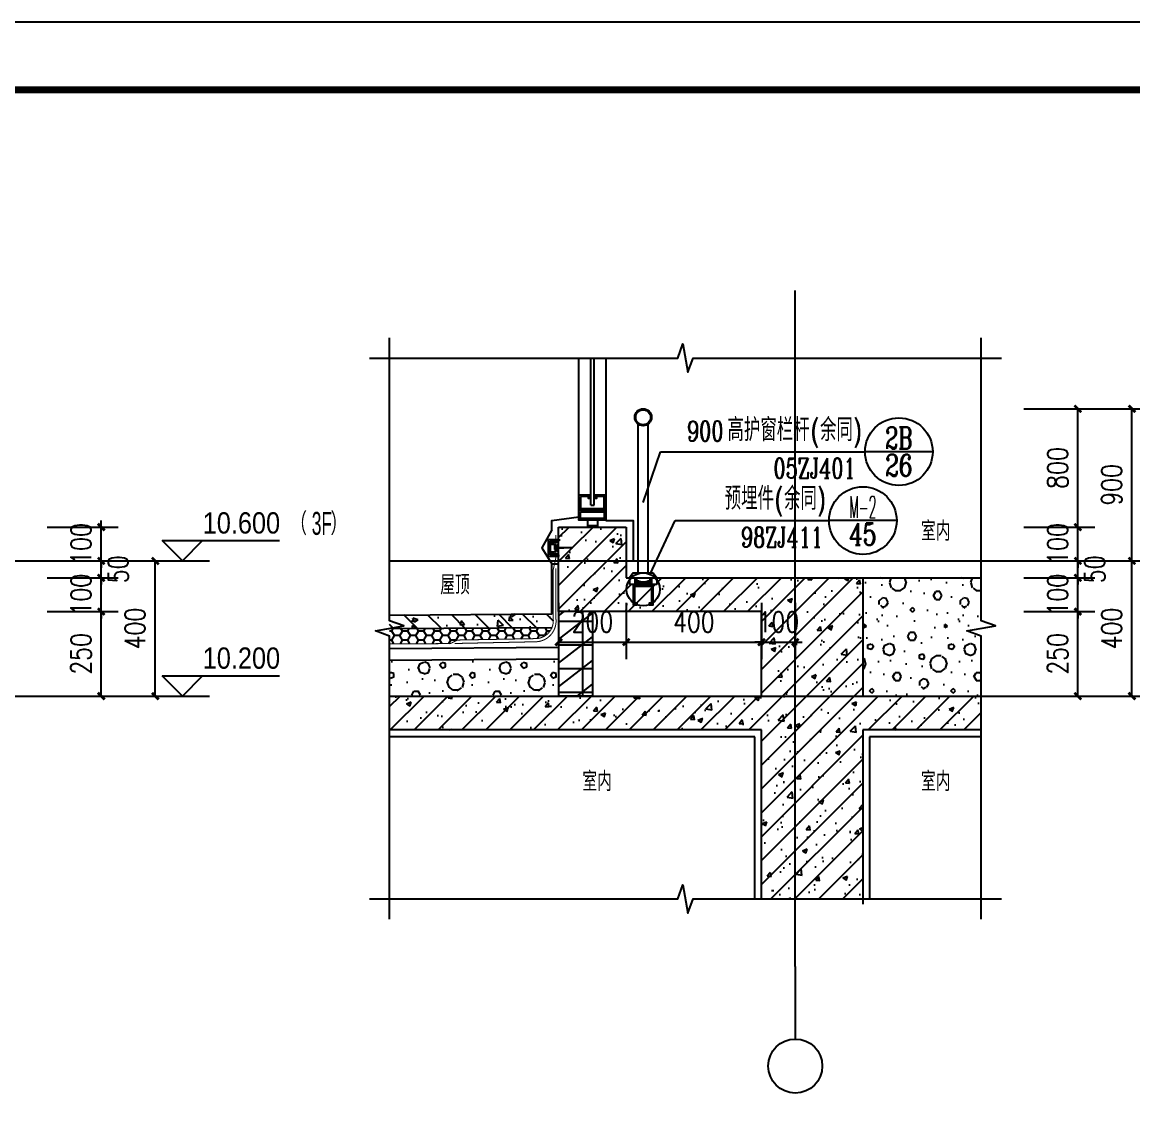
# Model space of a CAD drawing. Extents: x 718358 to 1668613, y -348838 to -159582.
# Drawn here: x 893832 to 897117, y -340160 to -336958 of the extents above; entities that cross this region are included whole.
import ezdxf
from ezdxf.enums import TextEntityAlignment as Align

# ---------------------------------------------------------------- set-up
doc = ezdxf.new("R2010")
doc.units = 0
doc.header["$LTSCALE"] = 1000
doc.linetypes.add('DASH', pattern=[0.35, 0.25, -0.1])
doc.linetypes.add('DOTE', pattern=[2.42, 2, -0.2, 0.02, -0.2])
for name, color, linetype in [('AXIS_TEXT', 7, 'Continuous'), ('建-可见线', 7, 'Continuous'), ('建-图例填充', 251, 'Continuous'), ('建-图框', 4, 'Continuous'), ('建-墙体', 2, 'Continuous'), ('建-尺寸', 73, 'Continuous'), ('建-房间名', 7, 'Continuous'), ('建-柱子', 6, 'Continuous'), ('建-标高', 3, 'Continuous'), ('建-楼梯-护栏', 163, 'Continuous'), ('建-符号', 3, 'Continuous'), ('建-符号说明', 7, 'Continuous'), ('建-索引', 3, 'Continuous'), ('建-轴标', 3, 'Continuous'), ('建-轴网', 14, 'DOTE'), ('建-门窗', 4, 'Continuous')]:
    doc.layers.add(name, color=color, linetype=linetype)
doc.styles.add('_TCH_DIM', font='gt单线西文.shx', dxfattribs={"width": 0.8, "bigfont": 'gt单线中文.shx'})
doc.styles.add('_TCH_LABEL', font='COMPLEX', dxfattribs={"bigfont": 'GBCBIG'})
doc.styles.add('_TCH_SPACE', font='gt单线西文.shx', dxfattribs={"width": 0.8, "height": 5, "bigfont": 'gt单线中文.shx'})
doc.styles.add('COMPLEX', font='COMPLEX')
doc.styles.add('DIM_FONT', font='SIMPLEX.shx', dxfattribs={"width": 0.8, "bigfont": 'GBCBIG.shx'})
doc.dimstyles.new('DIMN20', dxfattribs={"dimscale": 0.2, "dimtxt": 300, "dimasz": 100, "dimexe": 250, "dimexo": 300, "dimgap": 150, "dimtad": 1, "dimdec": 0, "dimzin": 0, "dimdsep": 46, "dimtxsty": 'DIM_FONT', "dimblk": 'ARCHTICK', "dimcen": 0.09, "dimdle": 1, "dimclrt": 7, "dimazin": 2, "dimtfac": 1, "dimtdec": 0, "dimtix": 1, "dimtmove": 2, "dimatfit": 3, "dimldrblk": 'ARCHTICK', "dimfxl": 1, "dimtolj": 1, "dimtzin": 0, "dimarcsym": 0})

# ---------------------------------------------------------------- blocks, each defined once
blk = doc.blocks.new('A$C2D0143AE')
for p, q in [((55, 252), (25, 252)), ((25, 232), (25, 252)), ((25, 247), (55, 247)), ((55, 232), (55, 252)), ((35, 187), (35, -248)), ((35, 187), (45, 187)), ((45, 187), (45, -248)), ((0, 157), (0, -248)), ((80, -248), (80, 157))]:
    blk.add_line(p, q)
for points in [[(0, 202), (80, 202), (80, 232), (0, 232)], [(5, 162), (5, 197), (75, 197), (75, 162), (52, 162), (52, 167), (47, 167), (47, 157), (80, 157), (80, 202), (0, 202), (0, 157), (33, 157), (33, 167), (28, 167), (28, 162)], [(5, 207), (75, 207), (75, 227), (5, 227)]]:
    blk.add_lwpolyline(points, close=True)
blk = doc.blocks.new('A$C1EB8728C')
for p, q in [((71.6, 50), (41.7, 50)), ((41.7, 50), (41.7, 45)), ((41.7, 45), (66.6, 45)), ((42.1, 36.6), (42.1, 41.6)), ((42.1, 41.6), (63.8, 41.6)), ((42.3, 36.6), (42.1, 36.6)), ((45.3, 16), (45.3, 33.6)), ((63.8, 36.6), (55.3, 36.6)), ((63.8, 41.6), (63.8, 36.6)), ((66.6, 45), (66.6, 5)), ((71.6, 0), (71.6, 50)), ((41.7, 5), (41.7, 0)), ((66.6, 5), (41.7, 5)), ((41.7, 0), (71.6, 0)), ((42.1, 8), (42.1, 13)), ((42.1, 13), (42.3, 13)), ((63.8, 8), (42.1, 8)), ((50.3, 31.6), (50.3, 18)), ((52.1, 32.1), (53.8, 32.1)), ((52.1, 20), (52.1, 32.1)), ((53.8, 20), (52.1, 20)), ((53.8, 32.1), (53.8, 20)), ((55.3, 13), (63.8, 13)), ((63.8, 13), (63.8, 8))]:
    blk.add_line(p, q)
at = {"ltscale": 0.0001}
for p in [(52.1, 27.8), (52.1, 24.2)]:
    blk.add_line(p, (0, 26), dxfattribs=at)
for centre, radius, start, end in [((42.3, 33.6), 3, 0, 90), ((55.3, 31.6), 5, 90, 180), ((42.3, 16), 3, 270, 0), ((55.3, 18), 5, 180, 270)]:
    blk.add_arc(centre, radius, start, end)
blk = doc.blocks.new('A$C7DA27D25')
for p, q in [((25, 95), (25, 535)), ((55, 95), (55, 535)), ((10, 95), (0, 80)), ((0, 80), (0, 60)), ((0, 80), (80, 80)), ((10, 95), (70, 95)), ((15, 80), (15, 60)), ((15, 75), (15, 70)), ((20, 76.1), (20, 60)), ((25, 73.2), (25, 60)), ((30, 71.3), (30, 60)), ((35, 70.2), (35, 60)), ((40, 69.9), (40, 60)), ((45, 70.2), (45, 60)), ((50, 71.3), (50, 60)), ((55, 73.2), (55, 60)), ((60, 76.1), (60, 60)), ((65, 80), (65, 60)), ((65, 75), (65, 70)), ((70, 95), (80, 80)), ((80, 80), (80, 60)), ((80, 60), (0, 60)), ((15, 65), (15, 60)), ((65, 65), (65, 60))]:
    blk.add_line(p, q)
blk.add_lwpolyline([(57.5, 0), (70, 0), (70, 60), (10, 60), (10, 0), (22.5, 0), (22.5, 5), (15, 5), (15, 55), (65, 55), (65, 5), (57.5, 5)], close=True)
for radius in [25, 22]:
    blk.add_circle((40, 555), radius)
blk = doc.blocks.new('_AXISO')
blk.add_circle((0, 0), 0.5)
at = {"layer": 'AXIS_TEXT', "style": 'COMPLEX', "width": 1.041667}
blk.add_attdef('A', text='', height=0.56, dxfattribs=at).set_placement((-0.25, -0.28), (0.25, -0.28), align=Align.FIT)
blk = doc.blocks.new('_ArchTick')
at = {"color": 0, "linetype": 'ByBlock', "const_width": 0.4}
blk.add_lwpolyline([(-0.5, -0.5), (0.5, 0.5)], dxfattribs=at)
blk = doc.blocks.new('*D2766')
at = {"layer": 'Defpoints', "color": 0, "transparency": 16777216}
for p in [(896734.9, -338101.4), (897114.9, -338101.4), (896734.9, -338551.4)]:
    blk.add_point(p, dxfattribs=at)
at = {"layer": '建-轴标', "color": 0, "lineweight": -2, "transparency": 16777216}
for p, q in [((896794.9, -338101.4), (897164.9, -338101.4)), ((897114.9, -338551.6), (897114.9, -338101.2)), ((896794.9, -338551.4), (897164.9, -338551.4))]:
    blk.add_line(p, q, dxfattribs=at)
at = {"layer": '建-轴标', "color": 0, "lineweight": -2, "transparency": 16777216, "xscale": 20, "yscale": 20, "zscale": 20}
for p, rotation in [((897114.9, -338101.4), 90), ((897114.9, -338551.4), 270)]:
    blk.add_blockref('_ArchTick', p, dxfattribs=dict(at, rotation=rotation))
at = {"layer": '建-轴标', "color": 7, "transparency": 16777216, "insert": (897054.9, -338326.4), "char_height": 60, "attachment_point": 5, "rotation": 90, "style": 'DIM_FONT'}
blk.add_mtext('\\A1;900', dxfattribs=at)
blk = doc.blocks.new('*D2767')
at = {"layer": 'Defpoints', "color": 0, "transparency": 16777216}
for p in [(896734.9, -338551.4), (897114.9, -338551.4), (896734.9, -338951.4)]:
    blk.add_point(p, dxfattribs=at)
at = {"layer": '建-轴标', "color": 0, "lineweight": -2, "transparency": 16777216}
for p, q in [((896794.9, -338551.4), (897164.9, -338551.4)), ((897114.9, -338951.6), (897114.9, -338551.2)), ((896794.9, -338951.4), (897164.9, -338951.4))]:
    blk.add_line(p, q, dxfattribs=at)
at = {"layer": '建-轴标', "color": 0, "lineweight": -2, "transparency": 16777216, "xscale": 20, "yscale": 20, "zscale": 20}
for p, rotation in [((897114.9, -338551.4), 90), ((897114.9, -338951.4), 270)]:
    blk.add_blockref('_ArchTick', p, dxfattribs=dict(at, rotation=rotation))
at = {"layer": '建-轴标', "color": 7, "transparency": 16777216, "insert": (897054.9, -338751.4), "char_height": 60, "attachment_point": 5, "rotation": 90, "style": 'DIM_FONT'}
blk.add_mtext('\\A1;400', dxfattribs=at)
blk = doc.blocks.new('*D2768')
at = {"layer": 'Defpoints', "color": 0, "transparency": 16777216}
for p in [(896734.9, -338101.4), (896954.9, -338101.4), (896734.9, -338451.4)]:
    blk.add_point(p, dxfattribs=at)
at = {"layer": '建-尺寸', "color": 0, "lineweight": -2, "transparency": 16777216}
for p, q in [((896794.9, -338101.4), (897004.9, -338101.4)), ((896954.9, -338451.6), (896954.9, -338101.2)), ((896794.9, -338451.4), (897004.9, -338451.4))]:
    blk.add_line(p, q, dxfattribs=at)
at = {"layer": '建-尺寸', "color": 0, "lineweight": -2, "transparency": 16777216, "xscale": 20, "yscale": 20, "zscale": 20}
for p, rotation in [((896954.9, -338101.4), 90), ((896954.9, -338451.4), 270)]:
    blk.add_blockref('_ArchTick', p, dxfattribs=dict(at, rotation=rotation))
at = {"layer": '建-尺寸', "color": 7, "transparency": 16777216, "insert": (896894.9, -338276.4), "char_height": 60, "attachment_point": 5, "rotation": 90, "style": 'DIM_FONT'}
blk.add_mtext('\\A1;800', dxfattribs=at)
blk = doc.blocks.new('*D2769')
at = {"layer": 'Defpoints', "color": 0, "transparency": 16777216}
for p in [(896734.9, -338451.4), (896954.9, -338451.4), (896734.9, -338551.4)]:
    blk.add_point(p, dxfattribs=at)
at = {"layer": '建-尺寸', "color": 0, "lineweight": -2, "transparency": 16777216}
for p, q in [((896954.9, -338451.4), (896954.9, -338431.4)), ((896794.9, -338451.4), (897004.9, -338451.4)), ((896954.9, -338551.4), (896954.9, -338451.4)), ((896794.9, -338551.4), (897004.9, -338551.4)), ((896954.9, -338551.4), (896954.9, -338571.4))]:
    blk.add_line(p, q, dxfattribs=at)
at = {"layer": '建-尺寸', "color": 0, "lineweight": -2, "transparency": 16777216, "xscale": 20, "yscale": 20, "zscale": 20}
for p, rotation in [((896954.9, -338451.4), 270), ((896954.9, -338551.4), 90)]:
    blk.add_blockref('_ArchTick', p, dxfattribs=dict(at, rotation=rotation))
at = {"layer": '建-尺寸', "color": 7, "transparency": 16777216, "insert": (896894.9, -338501.4), "char_height": 60, "attachment_point": 5, "rotation": 90, "style": 'DIM_FONT'}
blk.add_mtext('\\A1;100', dxfattribs=at)
blk = doc.blocks.new('*D2770')
at = {"layer": 'Defpoints', "color": 0, "transparency": 16777216}
for p in [(896734.9, -338551.4), (896954.9, -338551.4), (896734.9, -338601.4)]:
    blk.add_point(p, dxfattribs=at)
at = {"layer": '建-尺寸', "color": 0, "lineweight": -2, "transparency": 16777216}
for p, q in [((896954.9, -338551.4), (896954.9, -338531.4)), ((896794.9, -338551.4), (897004.9, -338551.4)), ((896954.9, -338601.4), (896954.9, -338551.4)), ((896794.9, -338601.4), (897004.9, -338601.4)), ((896954.9, -338601.4), (896954.9, -338621.4))]:
    blk.add_line(p, q, dxfattribs=at)
at = {"layer": '建-尺寸', "color": 0, "lineweight": -2, "transparency": 16777216, "xscale": 20, "yscale": 20, "zscale": 20}
for p, rotation in [((896954.9, -338551.4), 270), ((896954.9, -338601.4), 90)]:
    blk.add_blockref('_ArchTick', p, dxfattribs=dict(at, rotation=rotation))
at = {"layer": '建-尺寸', "color": 7, "transparency": 16777216, "insert": (897004.9, -338576.4), "char_height": 60, "attachment_point": 5, "rotation": 90, "style": 'DIM_FONT'}
blk.add_mtext('\\A1;50', dxfattribs=at)
blk = doc.blocks.new('*D2771')
at = {"layer": 'Defpoints', "color": 0, "transparency": 16777216}
for p in [(896734.9, -338601.4), (896954.9, -338601.4), (896734.9, -338701.4)]:
    blk.add_point(p, dxfattribs=at)
at = {"layer": '建-尺寸', "color": 0, "lineweight": -2, "transparency": 16777216}
for p, q in [((896794.9, -338601.4), (897004.9, -338601.4)), ((896954.9, -338601.4), (896954.9, -338581.4)), ((896954.9, -338701.4), (896954.9, -338601.4)), ((896794.9, -338701.4), (897004.9, -338701.4)), ((896954.9, -338701.4), (896954.9, -338721.4))]:
    blk.add_line(p, q, dxfattribs=at)
at = {"layer": '建-尺寸', "color": 0, "lineweight": -2, "transparency": 16777216, "xscale": 20, "yscale": 20, "zscale": 20}
for p, rotation in [((896954.9, -338601.4), 270), ((896954.9, -338701.4), 90)]:
    blk.add_blockref('_ArchTick', p, dxfattribs=dict(at, rotation=rotation))
at = {"layer": '建-尺寸', "color": 7, "transparency": 16777216, "insert": (896894.9, -338651.4), "char_height": 60, "attachment_point": 5, "rotation": 90, "style": 'DIM_FONT'}
blk.add_mtext('\\A1;100', dxfattribs=at)
blk = doc.blocks.new('*D2772')
at = {"layer": 'Defpoints', "color": 0, "transparency": 16777216}
for p in [(896734.9, -338701.4), (896954.9, -338701.4), (896734.9, -338951.4)]:
    blk.add_point(p, dxfattribs=at)
at = {"layer": '建-尺寸', "color": 0, "lineweight": -2, "transparency": 16777216}
for p, q in [((896794.9, -338701.4), (897004.9, -338701.4)), ((896954.9, -338951.6), (896954.9, -338701.2)), ((896794.9, -338951.4), (897004.9, -338951.4))]:
    blk.add_line(p, q, dxfattribs=at)
at = {"layer": '建-尺寸', "color": 0, "lineweight": -2, "transparency": 16777216, "xscale": 20, "yscale": 20, "zscale": 20}
for p, rotation in [((896954.9, -338701.4), 90), ((896954.9, -338951.4), 270)]:
    blk.add_blockref('_ArchTick', p, dxfattribs=dict(at, rotation=rotation))
at = {"layer": '建-尺寸', "color": 7, "transparency": 16777216, "insert": (896894.9, -338826.4), "char_height": 60, "attachment_point": 5, "rotation": 90, "style": 'DIM_FONT'}
blk.add_mtext('\\A1;250', dxfattribs=at)
blk = doc.blocks.new('*D2773')
at = {"layer": 'Defpoints', "color": 0, "transparency": 16777216}
for p in [(893845.7, -338551.4), (894225.7, -338551.4), (893845.7, -338951.4)]:
    blk.add_point(p, dxfattribs=at)
at = {"layer": '建-轴标', "color": 0, "lineweight": -2, "transparency": 16777216}
for p, q in [((893905.7, -338551.4), (894275.7, -338551.4)), ((894225.7, -338951.6), (894225.7, -338551.2)), ((893905.7, -338951.4), (894275.7, -338951.4))]:
    blk.add_line(p, q, dxfattribs=at)
at = {"layer": '建-轴标', "color": 0, "lineweight": -2, "transparency": 16777216, "xscale": 20, "yscale": 20, "zscale": 20}
for p, rotation in [((894225.7, -338551.4), 90), ((894225.7, -338951.4), 270)]:
    blk.add_blockref('_ArchTick', p, dxfattribs=dict(at, rotation=rotation))
at = {"layer": '建-轴标', "color": 7, "transparency": 16777216, "insert": (894165.7, -338751.4), "char_height": 60, "attachment_point": 5, "rotation": 90, "style": 'DIM_FONT'}
blk.add_mtext('\\A1;400', dxfattribs=at)
blk = doc.blocks.new('*D2774')
at = {"layer": 'Defpoints', "color": 0, "transparency": 16777216}
for p in [(893845.7, -338451.4), (894065.7, -338451.4), (893845.7, -338551.4)]:
    blk.add_point(p, dxfattribs=at)
at = {"layer": '建-尺寸', "color": 0, "lineweight": -2, "transparency": 16777216}
for p, q in [((894065.7, -338451.4), (894065.7, -338431.4)), ((893905.7, -338451.4), (894115.7, -338451.4)), ((894065.7, -338551.4), (894065.7, -338451.4)), ((893905.7, -338551.4), (894115.7, -338551.4)), ((894065.7, -338551.4), (894065.7, -338571.4))]:
    blk.add_line(p, q, dxfattribs=at)
at = {"layer": '建-尺寸', "color": 0, "lineweight": -2, "transparency": 16777216, "xscale": 20, "yscale": 20, "zscale": 20}
for p, rotation in [((894065.7, -338451.4), 270), ((894065.7, -338551.4), 90)]:
    blk.add_blockref('_ArchTick', p, dxfattribs=dict(at, rotation=rotation))
at = {"layer": '建-尺寸', "color": 7, "transparency": 16777216, "insert": (894005.7, -338501.4), "char_height": 60, "attachment_point": 5, "rotation": 90, "style": 'DIM_FONT'}
blk.add_mtext('\\A1;100', dxfattribs=at)
blk = doc.blocks.new('*D2775')
at = {"layer": 'Defpoints', "color": 0, "transparency": 16777216}
for p in [(893845.7, -338551.4), (894065.7, -338551.4), (893845.7, -338601.4)]:
    blk.add_point(p, dxfattribs=at)
at = {"layer": '建-尺寸', "color": 0, "lineweight": -2, "transparency": 16777216}
for p, q in [((894065.7, -338551.4), (894065.7, -338531.4)), ((893905.7, -338551.4), (894115.7, -338551.4)), ((894065.7, -338601.4), (894065.7, -338551.4)), ((893905.7, -338601.4), (894115.7, -338601.4)), ((894065.7, -338601.4), (894065.7, -338621.4))]:
    blk.add_line(p, q, dxfattribs=at)
at = {"layer": '建-尺寸', "color": 0, "lineweight": -2, "transparency": 16777216, "xscale": 20, "yscale": 20, "zscale": 20}
for p, rotation in [((894065.7, -338551.4), 270), ((894065.7, -338601.4), 90)]:
    blk.add_blockref('_ArchTick', p, dxfattribs=dict(at, rotation=rotation))
at = {"layer": '建-尺寸', "color": 7, "transparency": 16777216, "insert": (894115.7, -338576.4), "char_height": 60, "attachment_point": 5, "rotation": 90, "style": 'DIM_FONT'}
blk.add_mtext('\\A1;50', dxfattribs=at)
blk = doc.blocks.new('*D2776')
at = {"layer": 'Defpoints', "color": 0, "transparency": 16777216}
for p in [(893845.7, -338601.4), (894065.7, -338601.4), (893845.7, -338701.4)]:
    blk.add_point(p, dxfattribs=at)
at = {"layer": '建-尺寸', "color": 0, "lineweight": -2, "transparency": 16777216}
for p, q in [((893905.7, -338601.4), (894115.7, -338601.4)), ((894065.7, -338601.4), (894065.7, -338581.4)), ((894065.7, -338701.4), (894065.7, -338601.4)), ((893905.7, -338701.4), (894115.7, -338701.4)), ((894065.7, -338701.4), (894065.7, -338721.4))]:
    blk.add_line(p, q, dxfattribs=at)
at = {"layer": '建-尺寸', "color": 0, "lineweight": -2, "transparency": 16777216, "xscale": 20, "yscale": 20, "zscale": 20}
for p, rotation in [((894065.7, -338601.4), 270), ((894065.7, -338701.4), 90)]:
    blk.add_blockref('_ArchTick', p, dxfattribs=dict(at, rotation=rotation))
at = {"layer": '建-尺寸', "color": 7, "transparency": 16777216, "insert": (894005.7, -338651.4), "char_height": 60, "attachment_point": 5, "rotation": 90, "style": 'DIM_FONT'}
blk.add_mtext('\\A1;100', dxfattribs=at)
blk = doc.blocks.new('*D2777')
at = {"layer": 'Defpoints', "color": 0, "transparency": 16777216}
for p in [(893845.7, -338701.4), (894065.7, -338701.4), (893845.7, -338951.4)]:
    blk.add_point(p, dxfattribs=at)
at = {"layer": '建-尺寸', "color": 0, "lineweight": -2, "transparency": 16777216}
for p, q in [((893905.7, -338701.4), (894115.7, -338701.4)), ((894065.7, -338951.6), (894065.7, -338701.2)), ((893905.7, -338951.4), (894115.7, -338951.4))]:
    blk.add_line(p, q, dxfattribs=at)
at = {"layer": '建-尺寸', "color": 0, "lineweight": -2, "transparency": 16777216, "xscale": 20, "yscale": 20, "zscale": 20}
for p, rotation in [((894065.7, -338701.4), 90), ((894065.7, -338951.4), 270)]:
    blk.add_blockref('_ArchTick', p, dxfattribs=dict(at, rotation=rotation))
at = {"layer": '建-尺寸', "color": 7, "transparency": 16777216, "insert": (894005.7, -338826.4), "char_height": 60, "attachment_point": 5, "rotation": 90, "style": 'DIM_FONT'}
blk.add_mtext('\\A1;250', dxfattribs=at)
blk = doc.blocks.new('*D2944')
at = {"layer": 'Defpoints', "color": 0, "transparency": 16777216}
for p in [(895418.9, -338615.2), (895618.9, -338615.2), (895618.9, -338791.7)]:
    blk.add_point(p, dxfattribs=at)
at = {"layer": '建-尺寸', "color": 0, "lineweight": -2, "transparency": 16777216}
for p, q in [((895418.9, -338675.2), (895418.9, -338841.7)), ((895618.9, -338675.2), (895618.9, -338841.7)), ((895418.7, -338791.7), (895619.1, -338791.7))]:
    blk.add_line(p, q, dxfattribs=at)
at = {"layer": '建-尺寸', "color": 0, "lineweight": -2, "transparency": 16777216, "xscale": 20, "yscale": 20, "zscale": 20, "rotation": 180}
blk.add_blockref('_ArchTick', (895418.9, -338791.7), dxfattribs=at)
at = {"layer": '建-尺寸', "color": 0, "lineweight": -2, "transparency": 16777216, "xscale": 20, "yscale": 20, "zscale": 20}
blk.add_blockref('_ArchTick', (895618.9, -338791.7), dxfattribs=at)
at = {"layer": '建-尺寸', "color": 7, "transparency": 16777216, "insert": (895518.9, -338731.7), "char_height": 60, "attachment_point": 5, "style": 'DIM_FONT'}
blk.add_mtext('\\A1;200', dxfattribs=at)
blk = doc.blocks.new('*D2945')
at = {"layer": 'Defpoints', "color": 0, "transparency": 16777216}
for p in [(895618.9, -338615.2), (896018.9, -338615.2), (896018.9, -338791.7)]:
    blk.add_point(p, dxfattribs=at)
at = {"layer": '建-尺寸', "color": 0, "lineweight": -2, "transparency": 16777216}
for p, q in [((895618.9, -338675.2), (895618.9, -338841.7)), ((896018.9, -338675.2), (896018.9, -338841.7)), ((895618.7, -338791.7), (896019.1, -338791.7))]:
    blk.add_line(p, q, dxfattribs=at)
at = {"layer": '建-尺寸', "color": 0, "lineweight": -2, "transparency": 16777216, "xscale": 20, "yscale": 20, "zscale": 20, "rotation": 180}
blk.add_blockref('_ArchTick', (895618.9, -338791.7), dxfattribs=at)
at = {"layer": '建-尺寸', "color": 0, "lineweight": -2, "transparency": 16777216, "xscale": 20, "yscale": 20, "zscale": 20}
blk.add_blockref('_ArchTick', (896018.9, -338791.7), dxfattribs=at)
at = {"layer": '建-尺寸', "color": 7, "transparency": 16777216, "insert": (895818.9, -338731.7), "char_height": 60, "attachment_point": 5, "style": 'DIM_FONT'}
blk.add_mtext('\\A1;400', dxfattribs=at)
blk = doc.blocks.new('*D2946')
at = {"layer": 'Defpoints', "color": 0, "transparency": 16777216}
for p in [(896018.9, -338615.2), (896118.9, -338615.2), (896118.9, -338791.7)]:
    blk.add_point(p, dxfattribs=at)
at = {"layer": '建-尺寸', "color": 0, "lineweight": -2, "transparency": 16777216}
for p, q in [((896018.9, -338675.2), (896018.9, -338841.7)), ((896118.9, -338675.2), (896118.9, -338841.7)), ((896018.9, -338791.7), (895998.9, -338791.7)), ((896018.9, -338791.7), (896118.9, -338791.7)), ((896118.9, -338791.7), (896138.9, -338791.7))]:
    blk.add_line(p, q, dxfattribs=at)
at = {"layer": '建-尺寸', "color": 0, "lineweight": -2, "transparency": 16777216, "xscale": 20, "yscale": 20, "zscale": 20}
blk.add_blockref('_ArchTick', (896018.9, -338791.7), dxfattribs=at)
at = {"layer": '建-尺寸', "color": 0, "lineweight": -2, "transparency": 16777216, "xscale": 20, "yscale": 20, "zscale": 20, "rotation": 180}
blk.add_blockref('_ArchTick', (896118.9, -338791.7), dxfattribs=at)
at = {"layer": '建-尺寸', "color": 7, "transparency": 16777216, "insert": (896068.9, -338731.7), "char_height": 60, "attachment_point": 5, "style": 'DIM_FONT'}
blk.add_mtext('\\A1;100', dxfattribs=at)

msp = doc.modelspace()

# ---------------------------------------------------------------- hatches: boundary and pattern name
at = {"layer": '建-图例填充'}
h = msp.add_hatch(dxfattribs=at)
h.set_pattern_fill('钢筋混凝土', color=256, scale=20, style=0)
h.set_pattern_definition([(45, (0, 0), (-35.355339, 35.355339), []), (50, (0, 0), (143.452037, -12.550427), [15, -165]), (355, (0, 0), (-27.750267, 150.438427), [12, -132]), (100.4514, (11.95, -1.05), (115.701876, 137.887908), [12.748038, -140.228422]), (46.1842, (0, 40), (213.44821, -33.103803), [22.5, -247.5]), (96.6356, (17.79, 37.24), (186.93254, 194.823574), [19.12206, -210.3426]), (351.1842, (0, 40), (186.93239, 194.82372), [18, -198]), (21, (20, 30), (119.38141, -80.523778), [15, -165]), (326, (20, 30), (48.663066, 145.03001), [12, -132]), (71.4514, (29.95, 23.29), (168.044526, 64.5061), [12.748038, -140.228422]), (37.5, (0, 0), (2.431971, 66.5787708), [0, -130.4, 0, -134, 0, -132.5]), (7.5, (0, 0), (52.6139075, 78.8823424), [0, -76.4, 0, -127.4, 0, -50.5]), (327.5, (-44.6, 0), (106.7644872, -4.5109743), [0, -50, 0, -156, 0, -207]), (317.5, (-64.6, 0), (116.637234, 20.0209965), [0, -65, 0, -103.6, 0, -147])])
h.paths.add_polyline_path([(896668.9, -338951.4), (896318.9, -338951.4), (896318.9, -338601.4), (895708.9, -338601.4), (895708.9, -338621.4), (895698.9, -338621.4), (895698.9, -338681.4), (895686.4, -338681.4), (895686.4, -338676.4), (895693.9, -338676.4), (895693.9, -338626.4), (895643.9, -338626.4), (895643.9, -338676.4), (895651.4, -338676.4), (895651.4, -338681.4), (895638.9, -338681.4), (895638.9, -338621.4), (895628.9, -338621.4), (895628.9, -338601.4), (895618.9, -338601.4), (895618.9, -338451.4), (895418.9, -338451.4), (895418.9, -338510.6), (895460.5, -338512), (895418.9, -338513.5), (895418.9, -338701.4), (895518.9, -338701.4), (896018.9, -338701.4), (896018.9, -338951.4), (894918.9, -338951.4), (894918.9, -339051.4), (896018.9, -339051.4), (896018.9, -339551.4), (896318.9, -339551.4), (896318.9, -339051.4), (896668.9, -339051.4)])
h = msp.add_hatch(dxfattribs=at)
h.set_pattern_fill('加气混凝土', color=256, scale=20, style=0)
h.set_pattern_definition([(0, (1061197.68, -213157.14), (120, 240), [0, -240]), (0, (1061057.28, -213189.54), (120, 240), [0, -240]), (0, (1061135.28, -213191.94), (120, 240), [0, -240]), (0, (1061220.48, -213121.14), (120, 240), [0, -240]), (0, (1061120.88, -213203.94), (120, 240), [0, -240]), (0, (1061244.48, -212969.94), (120, 240), [0, -240]), (0, (1061171.28, -212989.14), (120, 240), [0, -240]), (0, (1061209.68, -213019.14), (120, 240), [0, -240]), (0, (1061014.08, -213023.94), (120, 240), [0, -240]), (0, (1061131.68, -213034.74), (120, 240), [0, -240]), (0, (1061086.08, -213095.94), (120, 240), [0, -240]), (0, (1061088.48, -213185.94), (120, 240), [0, -240]), (0, (1061178.48, -213195.54), (120, 240), [0, -240]), (0, (1061244.48, -213089.94), (120, 240), [0, -240]), (0, (1061020.08, -213127.14), (120, 240), [0, -240]), (0, (1061040.48, -213086.34), (120, 240), [0, -240]), (0, (1061134.08, -213103.14), (120, 240), [0, -240]), (0, (1061100.48, -213137.94), (120, 240), [0, -240]), (0, (1061081.28, -213058.74), (120, 240), [0, -240]), (0, (1061111.28, -212968.74), (120, 240), [0, -240]), (0, (1061029.68, -213177.54), (120, 240), [0, -240]), (0, (1061161.68, -213017.94), (120, 240), [0, -240]), (0, (1061050.08, -213014.34), (120, 240), [0, -240]), (0, (1061030.88, -212983.14), (120, 240), [0, -240]), (130.601294, (1061229.738, -213045.086), (-599.9999934, 720.00000315), [10.53662, -4414.8444]), (18.434949, (1061212.595, -213040.515), (599.999998, 239.999998), [10.8421, -1507.05116]), (90, (1061212.6, -213050.8), (120, 240), [10.2857, -469.71426]), (161.56505, (1061222.88, -213054.23), (-600.000003, 239.999982), [10.8421, -1507.05116]), (53.130102, (1061222.88, -213054.23), (120, 240), [11.42857, -1188.5714]), (135, (1061232.02, -213176.515), (-120.000015, 239.999984), [9.69746, -669.12504]), (45, (1061218.31, -213176.515), (120, 240), [9.69746, -669.12504]), (135, (1061225.17, -213183.37), (-120.000015, 239.999984), [9.69746, -669.12504]), (45, (1061225.17, -213183.37), (120, 240), [9.69746, -669.12504]), (116.56505, (1061116.6, -213015.37), (-2e-05, 479.99999), [12.77753, -255.5506]), (180, (1061110.88, -213003.94), (-120, 240), [13.7143, -226.2857]), (63.43495, (1061091.45, -213015.37), (1e-06, 480), [12.77753, -255.5506]), (116.56505, (1061097.17, -213026.8), (-2e-05, 479.99999), [12.77753, -255.5506]), (0, (1061097.17, -213026.8), (120, 240), [13.7143, -226.2857]), (63.43495, (1061110.88, -213026.8), (1e-06, 480), [12.77753, -255.5506]), (107.102728, (1061206.881, -213096.515), (-359.99998624, 1200.00000194), [15.54454, -6513.161]), (143.972626, (1061202.31, -213081.657), (-2279.9999711, 1679.9999981), [15.54454, -3248.808]), (180, (1061189.74, -213072.51), (-120, 240), [14.85714, -225.14284]), (36.027373, (1061162.31, -213081.657), (2279.9999832, 1679.9999819), [15.54454, -3248.808]), (71.565051, (1061157.738, -213095.37), (360.000002, 1199.999998), [14.45613, -1503.43712]), (107.102728, (1061162.309, -213110.229), (-359.99998624, 1200.00000194), [15.54454, -6513.161]), (143.972626, (1061174.88, -213119.372), (-2279.9999711, 1679.9999981), [15.54454, -3248.808]), (0, (1061174.88, -213119.37), (120, 240), [14.85714, -225.14284]), (36.027373, (1061189.738, -213119.372), (2279.9999832, 1679.9999819), [15.54454, -3248.808]), (71.565051, (1061202.31, -213110.23), (360.000002, 1199.999998), [14.45613, -1503.43712]), (150.255118, (1061209.166, -212984.515), (-360.000001, 239.999997), [9.214, -1925.72784]), (90, (1061201.17, -212989.09), (120, 240), [9.14286, -470.8571]), (29.744881, (1061201.166, -212989.086), (360, 239.999999), [9.214, -1925.72784]), (116.56505, (1061153.17, -213154.8), (-2e-05, 479.99999), [12.77753, -255.5506]), (168.690067, (1061147.452, -213143.372), (-1080.0000008, 239.999994), [11.6549, -2435.8742]), (41.185925, (1061126.881, -213149.086), (2999.9999818, 2639.9999769), [12.14874, -5090.3208]), (90, (1061126.88, -213160.51), (120, 240), [11.42857, -468.5714]), (138.814074, (1061136.023, -213168.515), (-2999.9999467, 2640.0000168), [12.14874, -5090.3208]), (16.699244, (1061136.023, -213168.515), (3959.9999702, 1199.9999874), [11.93178, -4999.415]), (60.945396, (1061147.452, -213165.086), (119.9999997, 239.9999979), [11.76643, -4930.1358]), (109.983106, (1061052.595, -213054.229), (-600.00000226, 1679.99999555), [13.3768, -5604.879]), (155.556045, (1061048.023, -213041.657), (-1560.00000595, 719.99998504), [13.8092, -5786.0526]), (24.4439547, (1061022.881, -213041.657), (1560.0000008, 719.99999654), [13.8092, -5786.0526]), (70.0168934, (1061018.309, -213054.229), (600.0000018, 1679.99999583), [13.3768, -5604.879]), (109.983106, (1061022.881, -213066.8), (-600.00000226, 1679.99999555), [13.3768, -5604.879]), (160.016893, (1061035.452, -213071.372), (-600.0000004, 239.999989), [13.3768, -2795.751]), (19.983107, (1061035.452, -213071.372), (599.9999967, 239.9999996), [13.3768, -2795.751]), (70.0168934, (1061048.023, -213066.8), (600.0000018, 1679.99999583), [13.3768, -5604.879]), (122.005383, (1061141.738, -213075.943), (-120.000016, 239.9999877), [10.7817, -2253.3736]), (18.434949, (1061125.738, -213070.23), (599.999998, 239.999998), [10.8421, -1507.05116]), (90, (1061125.74, -213080.51), (120, 240), [10.2857, -469.71426]), (161.56505, (1061136.023, -213083.943), (-600.000003, 239.999982), [10.8421, -1507.05116]), (54.462322, (1061136.023, -213083.943), (839.9999988, 1199.9999982), [9.83123, -4119.2846]), (116.56505, (1061072.02, -213134.23), (-2e-05, 479.99999), [12.77753, -255.5506]), (180, (1061066.3, -213122.8), (-120, 240), [12.57143, -227.42856]), (59.036243, (1061046.88, -213134.229), (120.0000004, 239.9999988), [13.3279, -2785.5288]), (120.963756, (1061053.738, -213145.657), (-120.0000164, 239.999989), [13.3279, -2785.5288]), (0, (1061053.74, -213145.66), (120, 240), [12.57143, -227.42856]), (63.43495, (1061066.3, -213145.66), (1e-06, 480), [12.77753, -255.5506])])
h.paths.add_polyline_path([(896318.9, -338601.4), (896668.9, -338601.4), (896668.9, -338951.4), (896318.9, -338951.4)])
h = msp.add_hatch(dxfattribs=at)
h.set_pattern_fill('钢筋混凝土', color=256, scale=20, style=0)
h.set_pattern_definition([(135, (696209.644, -217458.826), (35.355339, 35.355339), []), (130, (696209.64, -217458.83), (-143.452037, -12.550427), [15, -165]), (185, (696209.64, -217458.83), (27.75027, 150.43843), [12, -132]), (79.5486, (696197.69, -217459.87), (-115.70188, 137.88791), [12.74804, -140.22842]), (133.8158, (696209.64, -217418.83), (-213.44821, -33.1038), [22.5, -247.5]), (83.3644, (696191.86, -217421.58), (-186.93254, 194.82357), [19.12206, -210.3426]), (188.8158, (696209.64, -217418.83), (-186.93239, 194.82372), [18, -198]), (159, (696189.64, -217428.83), (-119.38141, -80.52378), [15, -165]), (214, (696189.64, -217428.83), (-48.66307, 145.03001), [12, -132]), (108.5486, (696179.7, -217435.54), (-168.044526, 64.5061), [12.74804, -140.22842]), (142.5, (696209.644, -217458.826), (-2.431971, 66.578771), [0, -130.4, 0, -134, 0, -132.5]), (172.5, (696209.644, -217458.826), (-52.613907, 78.882342), [0, -76.4, 0, -127.4, 0, -50.5]), (212.5, (696254.244, -217458.826), (-106.764487, -4.510974), [0, -50, 0, -156, 0, -207]), (222.5, (696274.24, -217458.83), (-116.637234, 20.020996), [0, -65, 0, -103.6, 0, -147])])
h.paths.add_polyline_path([(894918.9, -338711.6), (894918.9, -338751.6), (895399.3, -338748.1), (895401.6, -338740.8), (895403.1, -338729.6), (895402.9, -338718.5), (895398.9, -338708)])
h = msp.add_hatch(dxfattribs=at)
h.set_pattern_fill('空心砖', color=256, scale=20, style=0)
h.set_pattern_definition([(0, (0, 0), (0, 70), []), (37.875, (80, 0), (-33.9230555, 43.6153314), []), (90, (80, 0), (-90, 6e-15), [])])
h.paths.add_polyline_path([(895418.9, -338951.4), (895518.9, -338951.4), (895518.9, -338701.4), (895418.9, -338701.4)])
h = msp.add_hatch(dxfattribs=at)
h.set_pattern_fill('HONEY', color=256, scale=10, style=0)
h.set_pattern_definition([(180, (696209.644, -217458.826), (-23.8125, 13.74815), [15.875, -31.75]), (60, (696209.644, -217458.826), (23.81249716, 13.7481549), [15.875, -31.75]), (120, (696209.644, -217458.826), (-2.84e-06, 27.4963049), [-31.75, 15.875])])
h.paths.add_polyline_path([(894918.9, -338751.6), (894918.9, -338796.9), (895099, -338796), (895118.9, -338785.5), (895354.1, -338781.2), (895383.1, -338769.7), (895392.1, -338760.5), (895399.3, -338748.1)])
h = msp.add_hatch(dxfattribs=at)
h.set_pattern_fill('加气混凝土', color=256, scale=20, style=0)
h.set_pattern_definition([(180, (696138.84, -217532.03), (-120, 240), [0, -240]), (180, (696279.24, -217564.43), (-120, 240), [0, -240]), (180, (696201.24, -217566.83), (-120, 240), [0, -240]), (180, (696116.04, -217496.03), (-120, 240), [0, -240]), (180, (696215.64, -217578.83), (-120, 240), [0, -240]), (180, (696092.04, -217344.83), (-120, 240), [0, -240]), (180, (696165.24, -217364.03), (-120, 240), [0, -240]), (180, (696126.84, -217394.03), (-120, 240), [0, -240]), (180, (696322.44, -217398.83), (-120, 240), [0, -240]), (180, (696204.84, -217409.63), (-120, 240), [0, -240]), (180, (696250.44, -217470.83), (-120, 240), [0, -240]), (180, (696248.04, -217560.83), (-120, 240), [0, -240]), (180, (696158.04, -217570.43), (-120, 240), [0, -240]), (180, (696092.04, -217464.83), (-120, 240), [0, -240]), (180, (696316.44, -217502.03), (-120, 240), [0, -240]), (180, (696296.04, -217461.23), (-120, 240), [0, -240]), (180, (696202.44, -217478.03), (-120, 240), [0, -240]), (180, (696236.04, -217512.83), (-120, 240), [0, -240]), (180, (696255.24, -217433.63), (-120, 240), [0, -240]), (180, (696225.24, -217343.63), (-120, 240), [0, -240]), (180, (696306.84, -217552.43), (-120, 240), [0, -240]), (180, (696174.84, -217392.83), (-120, 240), [0, -240]), (180, (696286.44, -217389.23), (-120, 240), [0, -240]), (180, (696305.64, -217358.03), (-120, 240), [0, -240]), (49.398706, (696106.787, -217419.969), (599.9999934, 720.00000315), [10.53662, -4414.8444]), (161.565051, (696123.93, -217415.397), (-599.999998, 239.999998), [10.8421, -1507.05116]), (90, (696123.93, -217425.68), (-120, 240), [10.28571, -469.71426]), (18.434949, (696113.644, -217429.11), (600.000003, 239.999982), [10.8421, -1507.05116]), (126.869898, (696113.644, -217429.11), (-120, 240), [11.42857, -1188.5714]), (45, (696104.5, -217551.4), (120.000015, 239.999984), [9.69746, -669.12504]), (135, (696118.215, -217551.4), (-120, 240), [9.69746, -669.12504]), (45, (696111.36, -217558.255), (120.000015, 239.999984), [9.69746, -669.12504]), (135, (696111.36, -217558.255), (-120, 240), [9.69746, -669.12504]), (63.43495, (696219.93, -217390.25), (2e-05, 479.99999), [12.77753, -255.5506]), (7e-15, (696225.64, -217378.83), (120, 240), [13.71429, -226.2857]), (116.56505, (696245.07, -217390.25), (-1e-06, 480), [12.77753, -255.5506]), (63.43495, (696239.36, -217401.68), (2e-05, 479.99999), [12.77753, -255.5506]), (180, (696239.36, -217401.68), (-120, 240), [13.71429, -226.2857]), (116.56505, (696225.64, -217401.68), (-1e-06, 480), [12.77753, -255.5506]), (72.897272, (696129.644, -217471.3975), (359.99998624, 1200.00000194), [15.54454, -6513.161]), (36.027374, (696134.215, -217456.54), (2279.9999711, 1679.9999981), [15.54454, -3248.808]), (7e-15, (696146.79, -217447.4), (120, 240), [14.85714, -225.14284]), (143.972627, (696174.215, -217456.54), (-2279.9999832, 1679.9999819), [15.54454, -3248.808]), (108.434949, (696178.787, -217470.255), (-360.000002, 1199.999998), [14.45613, -1503.43712]), (72.897272, (696174.215, -217485.112), (359.99998624, 1200.00000194), [15.54454, -6513.161]), (36.027374, (696161.644, -217494.255), (2279.9999711, 1679.9999981), [15.54454, -3248.808]), (180, (696161.64, -217494.25), (-120, 240), [14.85714, -225.14284]), (143.972627, (696146.787, -217494.255), (-2279.9999832, 1679.9999819), [15.54454, -3248.808]), (108.434949, (696134.215, -217485.11), (-360.000002, 1199.999998), [14.45613, -1503.43712]), (29.744882, (696127.358, -217359.397), (360.000001, 239.999997), [9.214, -1925.72784]), (90, (696135.36, -217363.97), (-120, 240), [9.14286, -470.8571]), (150.255119, (696135.358, -217363.97), (-360.0000002, 239.999999), [9.214, -1925.72784]), (63.43495, (696183.36, -217529.68), (2e-05, 479.99999), [12.77753, -255.5506]), (11.309933, (696189.072, -217518.255), (1080.0000008, 239.999994), [11.6549, -2435.8742]), (138.814075, (696209.644, -217523.969), (-2999.9999818, 2639.9999769), [12.14874, -5090.3208]), (90, (696209.64, -217535.4), (-120, 240), [11.42857, -468.5714]), (41.185926, (696200.501, -217543.397), (2999.9999467, 2640.0000168), [12.14874, -5090.3208]), (163.300756, (696200.501, -217543.397), (-3959.9999702, 1199.99998743), [11.93178, -4999.415]), (119.054604, (696189.072, -217539.969), (-119.9999997, 239.9999979), [11.76643, -4930.1358]), (70.016894, (696283.929, -217429.112), (600.00000226, 1679.99999555), [13.3768, -5604.879]), (24.443955, (696288.501, -217416.54), (1560.00000595, 719.99998504), [13.8092, -5786.0526]), (155.5560453, (696313.644, -217416.54), (-1560.00000078, 719.99999654), [13.8092, -5786.0526]), (109.9831066, (696318.215, -217429.112), (-600.0000018, 1679.99999583), [13.3768, -5604.879]), (70.016894, (696313.644, -217441.683), (600.00000226, 1679.99999555), [13.3768, -5604.879]), (19.983107, (696301.072, -217446.255), (600.0000004, 239.999989), [13.3768, -2795.751]), (160.016894, (696301.072, -217446.255), (-599.9999967, 239.9999996), [13.3768, -2795.751]), (109.9831066, (696288.501, -217441.683), (-600.0000018, 1679.99999583), [13.3768, -5604.879]), (57.994617, (696194.787, -217450.826), (120.000016, 239.9999877), [10.7817, -2253.3736]), (161.565051, (696210.787, -217445.11), (-599.999998, 239.999998), [10.8421, -1507.05116]), (90, (696210.79, -217455.4), (-120, 240), [10.28571, -469.71426]), (18.434949, (696200.5, -217458.826), (600.000003, 239.999982), [10.8421, -1507.05116]), (125.537678, (696200.501, -217458.826), (-839.9999988, 1199.9999982), [9.83123, -4119.2846]), (63.43495, (696264.5, -217509.11), (2e-05, 479.99999), [12.77753, -255.5506]), (7e-15, (696270.22, -217497.68), (120, 240), [12.57143, -227.42856]), (120.963757, (696289.644, -217509.112), (-120.0000004, 239.9999988), [13.3279, -2785.5288]), (59.036244, (696282.787, -217520.54), (120.0000164, 239.999989), [13.3279, -2785.5288]), (180, (696282.79, -217520.54), (-120, 240), [12.57143, -227.42856]), (116.56505, (696270.22, -217520.54), (-1e-06, 480), [12.77753, -255.5506])])
h.paths.add_polyline_path([(894918.9, -338845), (894918.9, -338951.4), (895418.9, -338951.4), (895418.9, -338841.2)])

# ---------------------------------------------------------------- linework, layer by layer
at = {"layer": '建-可见线'}
for p, q in [((895398.9, -338559.6), (895418.9, -338559.6)), ((894918.9, -338751.6), (895399.3, -338748.1)), ((894918.9, -338810.1), (895418.9, -338806.3)), ((894918.9, -338845), (895418.9, -338841.2)), ((895998.9, -339071.4), (894918.9, -339071.4)), ((895998.9, -339551.4), (895998.9, -339071.4)), ((896668.9, -339071.4), (896338.9, -339071.4)), ((896338.9, -339071.4), (896338.9, -339551.4))]:
    msp.add_line(p, q, dxfattribs=at)
for points in [[(895398.9, -338459.6), (895398.9, -338431.4), (895478.9, -338421.4)], [(895558.9, -338431.4), (895638.9, -338431.4), (895638.9, -338551.4), (896668.9, -338551.4)], [(895398.9, -338459.6), (895368.9, -338513.1), (895398.9, -338559.6)], [(894918.9, -338711.6), (895398.9, -338708), (895398.9, -338559.6)]]:
    msp.add_lwpolyline(points, dxfattribs=at)
at = {"layer": '建-可见线', "linetype": 'DASH', "ltscale": 0.1, "const_width": 3, "elevation": 0}
for points in [[(895410.9, -338474.9), (895410.9, -338541), (895402.9, -338577.5), (895402.9, -338722.5, -0.421029), (895354.1, -338781.2), (895118.9, -338785.5), (895099, -338796), (894918.9, -338796.9)], [(895410.9, -338572.9), (895410.9, -338722.5, -0.425737), (895354.1, -338790.5), (895110.9, -338795.7)]]:
    msp.add_lwpolyline(points, format="xyb", dxfattribs=at)
at = {"layer": '建-图框'}
msp.add_lwpolyline([(885687.9, -348837.6), (902507.9, -348837.6), (902507.9, -336957.6), (885687.9, -336957.6)], close=True, dxfattribs=at)
at = {"layer": '建-图框', "const_width": 20}
msp.add_lwpolyline([(886187.9, -348637.6), (902307.9, -348637.6), (902307.9, -337157.6), (886187.9, -337157.6)], close=True, dxfattribs=at)
at = {"layer": '建-墙体'}
for p, q in [((896318.9, -338601.4), (896668.9, -338601.4)), ((895418.9, -338701.4), (895418.9, -338951.4)), ((895518.9, -338701.4), (895418.9, -338701.4)), ((895518.9, -338701.4), (895518.9, -338951.4)), ((895518.9, -338951.4), (895418.9, -338951.4))]:
    msp.add_line(p, q, dxfattribs=at)
at = {"layer": '建-柱子'}
for p, q in [((895418.9, -338701.4), (895418.9, -338451.4)), ((895418.9, -338451.4), (895618.9, -338451.4)), ((895618.9, -338451.4), (895618.9, -338601.4)), ((895618.9, -338601.4), (896318.9, -338601.4)), ((896318.9, -338601.4), (896318.9, -338951.4)), ((896018.9, -338701.4), (895418.9, -338701.4)), ((896018.9, -338951.4), (896018.9, -338701.4)), ((894918.9, -338951.4), (896018.9, -338951.4)), ((896318.9, -338951.4), (896668.9, -338951.4)), ((896018.9, -339051.4), (894918.9, -339051.4)), ((896018.9, -339551.4), (896018.9, -339051.4)), ((896668.9, -339051.4), (896318.9, -339051.4)), ((896318.9, -339051.4), (896318.9, -339566.5))]:
    msp.add_line(p, q, dxfattribs=at)
at = {"layer": '建-标高'}
for p, q in [((894305.7, -338551.4), (894245.7, -338491.4)), ((894245.7, -338491.4), (894592.7, -338491.4)), ((894305.7, -338551.4), (894365.7, -338491.4)), ((894305.7, -338951.4), (894245.7, -338891.4)), ((894245.7, -338891.4), (894592.7, -338891.4)), ((894305.7, -338951.4), (894365.7, -338891.4))]:
    msp.add_line(p, q, dxfattribs=at)
at = {"layer": '建-符号'}
for points in [[(894858.9, -337951.4), (895771.4, -337951.4), (895786.7, -337909.4), (895801.5, -337993.4), (895816.4, -337951.4), (896728.9, -337951.4)], [(894918.9, -339611.4), (894918.9, -338773.9), (894876.9, -338758.6), (894960.9, -338743.8), (894918.9, -338728.9), (894918.9, -337891.4)], [(896668.9, -339611.4), (896668.9, -338773.9), (896626.9, -338758.6), (896710.9, -338743.8), (896668.9, -338728.9), (896668.9, -337891.4)], [(894858.9, -339551.4), (895771.4, -339551.4), (895786.7, -339509.4), (895801.5, -339593.4), (895816.4, -339551.4), (896728.9, -339551.4)]]:
    msp.add_lwpolyline(points, dxfattribs=at)
at = {"layer": '建-索引'}
for p, q in [((895668.9, -338378.2), (895720.6, -338228.2)), ((895720.6, -338228.2), (896325.4, -338228.2)), ((896525.4, -338228.2), (896325.4, -338228.2)), ((895689.6, -338590.9), (895763.3, -338432)), ((895763.3, -338432), (896218.9, -338432)), ((896418.9, -338432), (896218.9, -338432))]:
    msp.add_line(p, q, dxfattribs=at)
for centre, radius in [((896425.4, -338228.2), 100), ((896318.9, -338432), 100), ((895668.9, -338635.5), 49.2)]:
    msp.add_circle(centre, radius, dxfattribs=at)
at = {"layer": '建-轴标'}
for p, q in [((893845.7, -338551.4), (894385.7, -338551.4)), ((896734.9, -338551.4), (897274.9, -338551.4)), ((893845.7, -338951.4), (894385.7, -338951.4)), ((896734.9, -338951.4), (897274.9, -338951.4)), ((896118.9, -339751.4), (896118.9, -339965.8))]:
    msp.add_line(p, q, dxfattribs=at)
at = {"layer": '建-轴网', "linetype": 'DOTE'}
for p, q in [((892021.5, -338551.4), (893845.7, -338551.4)), ((894918.9, -338551.4), (896734.9, -338551.4)), ((892021.5, -338951.4), (893845.7, -338951.4)), ((894918.9, -338951.4), (896734.9, -338951.4))]:
    msp.add_line(p, q, dxfattribs=at)
msp.add_lwpolyline([(896118.9, -339751.4), (896118.9, -337751.4)], dxfattribs=at)

# ---------------------------------------------------------------- block references
at = {"layer": '建-图例填充', "xscale": -1}
msp.add_blockref('A$C1EB8728C', (895460.5, -338538.1), dxfattribs=at)
at = {"layer": '建-楼梯-护栏'}
msp.add_blockref('A$C7DA27D25', (895628.9, -338681.4), dxfattribs=at)
at = {"layer": '建-轴标', "xscale": 160, "yscale": 160, "zscale": 160}
msp.add_blockref('_AXISO', (896118.9, -340045.8), dxfattribs=at)
at = {"layer": '建-门窗', "xscale": -1, "rotation": 180}
msp.add_blockref('A$C2D0143AE', (895478.9, -338199.3), dxfattribs=at)

# ---------------------------------------------------------------- texts
at = {"layer": '建-房间名', "style": '_TCH_SPACE'}
for s, height, width, p in [('（', 65.5, 0.8, (894624.5, -338474.3)), ('）', 65.5, 0.8, (894744.1, -338474.3)), ('3F', 68, 0.564706, (894688.5, -338474.3)), ('室内', 57.32, 0.8, (896490.8, -338491.8)), ('屋顶', 57.32, 0.8, (895068.7, -338650.7)), ('室内', 57.32, 0.8, (895489.2, -339232.4)), ('室内', 57.32, 0.8, (896490.8, -339232.4))]:
    msp.add_text(s, height=height, dxfattribs=dict(at, width=width)).set_placement(p)
at = {"layer": '建-符号说明', "style": '_TCH_DIM', "width": 0.888889}
for s, p in [('10.600', (894365.9, -338470.4)), ('10.200', (894365.9, -338870.4))]:
    msp.add_text(s, height=63, dxfattribs=at).set_placement(p)
at = {"layer": '建-索引', "style": '_TCH_LABEL', "width": 0.705882}
for s, p in [('900', (895798.4, -338197)), ('(', (896164.1, -338197)), (')', (896290.4, -338197)), ('05ZJ401', (896054.4, -338307)), ('(', (896057.6, -338400.2)), (')', (896183.9, -338400.2)), ('98ZJ411', (895957.9, -338510.9))]:
    msp.add_text(s, height=59.5, dxfattribs=at).set_placement(p)
at = {"layer": '建-索引', "style": '_TCH_LABEL'}
for s, p in [('高护窗栏杆', (895918.4, -338197)), ('余同', (896192.1, -338197)), ('预埋件', (895910.1, -338400.2)), ('余同', (896085.6, -338400.2))]:
    msp.add_text(s, height=67.52, dxfattribs=at).set_placement(p)
for s, width, p, p2 in [('2B', 0.709459, (896385.2, -338220.1), (896465.7, -338220.1)), ('26', 0.772059, (896385.2, -338300.6), (896465.7, -338300.6)), ('M-2', 0.403846, (896278.6, -338424), (896359.1, -338424)), ('45', 0.75, (896278.6, -338504.5), (896359.1, -338504.5))]:
    msp.add_text(s, height=64.4, dxfattribs=dict(at, width=width)).set_placement(p, p2, align=Align.FIT)

# ---------------------------------------------------------------- dimensions: what is measured, and where the dimension line sits
at = {"layer": '建-尺寸'}
dim = msp.add_aligned_dim(p1=(896734.9, -338451.4), p2=(896734.9, -338101.4), distance=-220, text='800', dimstyle='DIMN20', dxfattribs=at)
dim.commit()
dim.dimension.update_dxf_attribs({"geometry": '*D2768', "text_midpoint": (896894.9, -338276.4)})
for p1, p2, distance, picture, middle in [((893845.7, -338551.4), (893845.7, -338451.4), -220, '*D2774', (894005.7, -338501.4)), ((896734.9, -338551.4), (896734.9, -338451.4), -220, '*D2769', (896894.9, -338501.4)), ((893845.7, -338701.4), (893845.7, -338601.4), -220, '*D2776', (894005.7, -338651.4)), ((896734.9, -338701.4), (896734.9, -338601.4), -220, '*D2771', (896894.9, -338651.4)), ((895418.9, -338615.2), (895618.9, -338615.2), -176.6, '*D2944', (895518.9, -338731.7)), ((895618.9, -338615.2), (896018.9, -338615.2), -176.6, '*D2945', (895818.9, -338731.7)), ((896018.9, -338615.2), (896118.9, -338615.2), -176.6, '*D2946', (896068.9, -338731.7)), ((893845.7, -338951.4), (893845.7, -338701.4), -220, '*D2777', (894005.7, -338826.4)), ((896734.9, -338951.4), (896734.9, -338701.4), -220, '*D2772', (896894.9, -338826.4))]:
    dim = msp.add_aligned_dim(p1=p1, p2=p2, distance=distance, dimstyle='DIMN20', dxfattribs=at)
    dim.commit()
    dim.dimension.update_dxf_attribs({"geometry": picture, "text_midpoint": middle})
for base, p1, p2, picture, middle in [((894065.7, -338551.4), (893845.7, -338601.4), (893845.7, -338551.4), '*D2775', (894115.7, -338576.4)), ((896954.9, -338551.4), (896734.9, -338601.4), (896734.9, -338551.4), '*D2770', (897004.9, -338576.4))]:
    dim = msp.add_linear_dim(base=base, p1=p1, p2=p2, angle=90, dimstyle='DIMN20', dxfattribs=at)
    dim.commit()
    dim.dimension.update_dxf_attribs({"geometry": picture, "text_midpoint": middle, "dimtype": 161})
at = {"layer": '建-轴标'}
dim = msp.add_aligned_dim(p1=(896734.9, -338551.4), p2=(896734.9, -338101.4), distance=-380, text='900', dimstyle='DIMN20', dxfattribs=at)
dim.commit()
dim.dimension.update_dxf_attribs({"geometry": '*D2766', "text_midpoint": (897054.9, -338326.4)})
for p1, p2, picture, middle in [((893845.7, -338951.4), (893845.7, -338551.4), '*D2773', (894165.7, -338751.4)), ((896734.9, -338951.4), (896734.9, -338551.4), '*D2767', (897054.9, -338751.4))]:
    dim = msp.add_aligned_dim(p1=p1, p2=p2, distance=-380, dimstyle='DIMN20', dxfattribs=at)
    dim.commit()
    dim.dimension.update_dxf_attribs({"geometry": picture, "text_midpoint": middle})

doc.saveas('drawing.dxf')
